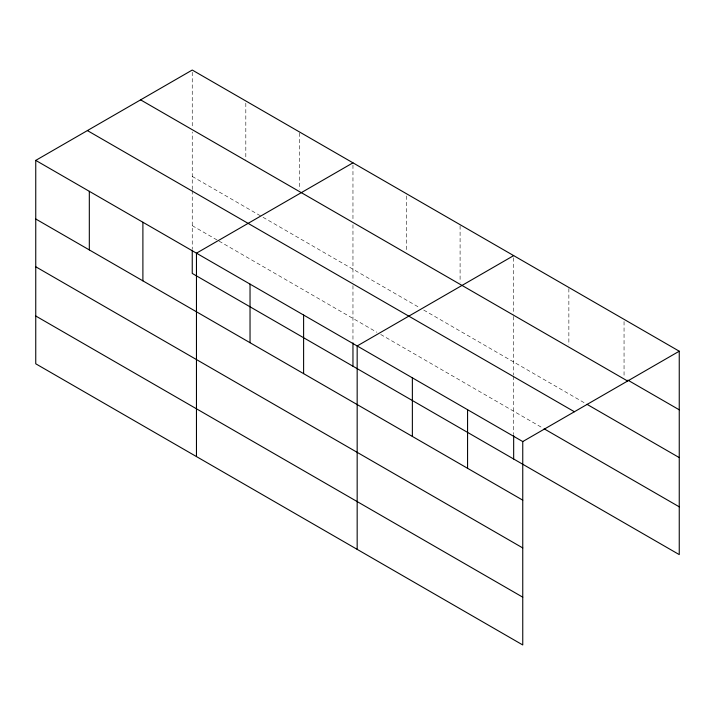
<?xml version="1.0" encoding="UTF-8"?>
<svg xmlns="http://www.w3.org/2000/svg" width="715" height="715" viewBox="0 0 715 715"><rect width="100%" height="100%" fill="white"/><g stroke="black" fill="none" stroke-linecap="round" stroke-linejoin="round"><path stroke-width="0.54" stroke-dasharray="3.58 2.68" d="M192.246 189.547L192.246 131.971M352.96 224.76L352.96 281.245M513.665 316.432L513.665 375.125M192.246 176.426L262.074 216.743M263.031 217.289L418.963 307.316M423.745 310.078L585.04 403.197M192.246 225.654L218.075 240.562M219.031 241.116L376.868 332.243M380.702 334.459L543.168 428.258M624.052 321.553L624.052 376.841M568.863 288.583L568.863 344.97M513.665 257.829L513.665 314.216M513.665 376.215L513.665 434.559M460.094 225.788L460.094 282.175M406.531 195.973L406.531 251.251M352.96 165.04L352.96 220.318M352.96 285.616L352.96 341.779M299.388 133.008L299.388 189.395M245.817 103.183L245.817 159.57M192.246 72.251L192.246 127.538M192.246 190.646L192.246 248.99"/><path stroke-width="1.07" d="M522.754 547.94L522.754 441.566L35.75 160.392L35.75 363.792L522.754 644.957L522.754 547.94L35.75 266.775M192.246 250.098L192.246 273.434L679.25 554.608L679.25 351.208L192.246 70.043L35.75 160.392M352.96 162.832L196.464 253.181L196.464 456.572M513.665 255.613L357.169 345.962L357.169 549.361M522.754 441.566L679.25 351.208M627.859 380.139L679.25 409.811M140.605 99.859L627.609 381.032M586.944 404.297L679.25 457.591M87.391 130.577L574.395 411.751M544.124 428.803L679.25 506.828M35.75 218.996L522.754 500.16M35.75 316.003L522.754 597.177M513.665 435.676L513.665 459.012M467.565 409.695L467.565 468.298M412.367 377.833L412.367 436.427M352.96 342.887L352.96 366.223M303.607 315.038L303.607 373.632M250.036 284.105L250.036 342.708M142.893 222.249L142.893 280.852M89.321 191.325L89.321 249.919"/></g></svg>
